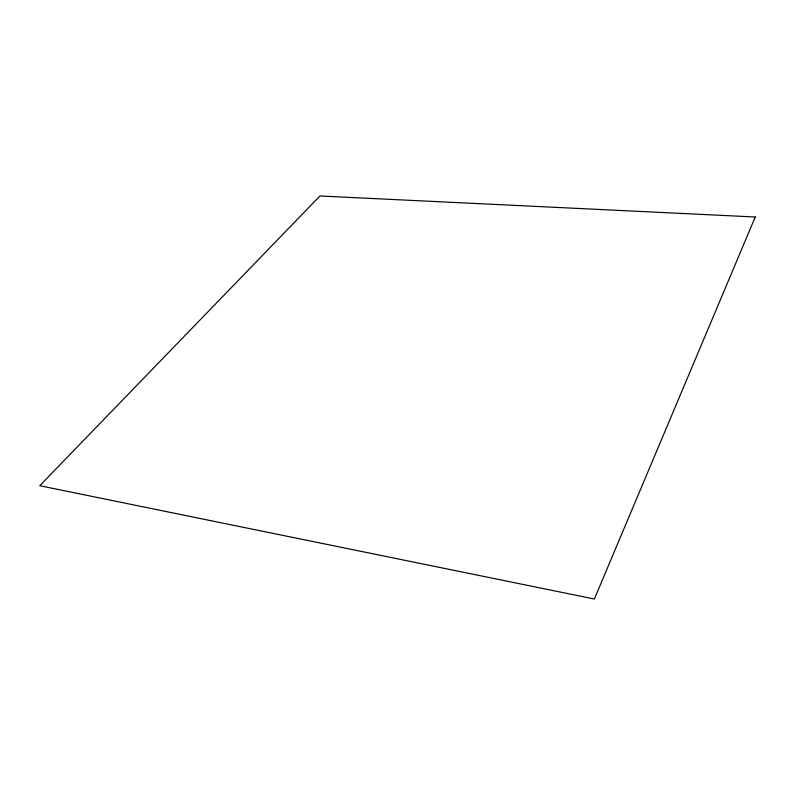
<?xml version="1.0" encoding="UTF-8"?>
<svg xmlns="http://www.w3.org/2000/svg" width="795" height="795" viewBox="0 0 795 795"><rect width="100%" height="100%" fill="white"/><g stroke="black" fill="none" stroke-linecap="round" stroke-linejoin="round"><path stroke-width="1.19" d="M755.25 216.995L594.362 599.023L39.75 485.725L319.948 195.977L755.25 216.995"/></g></svg>
